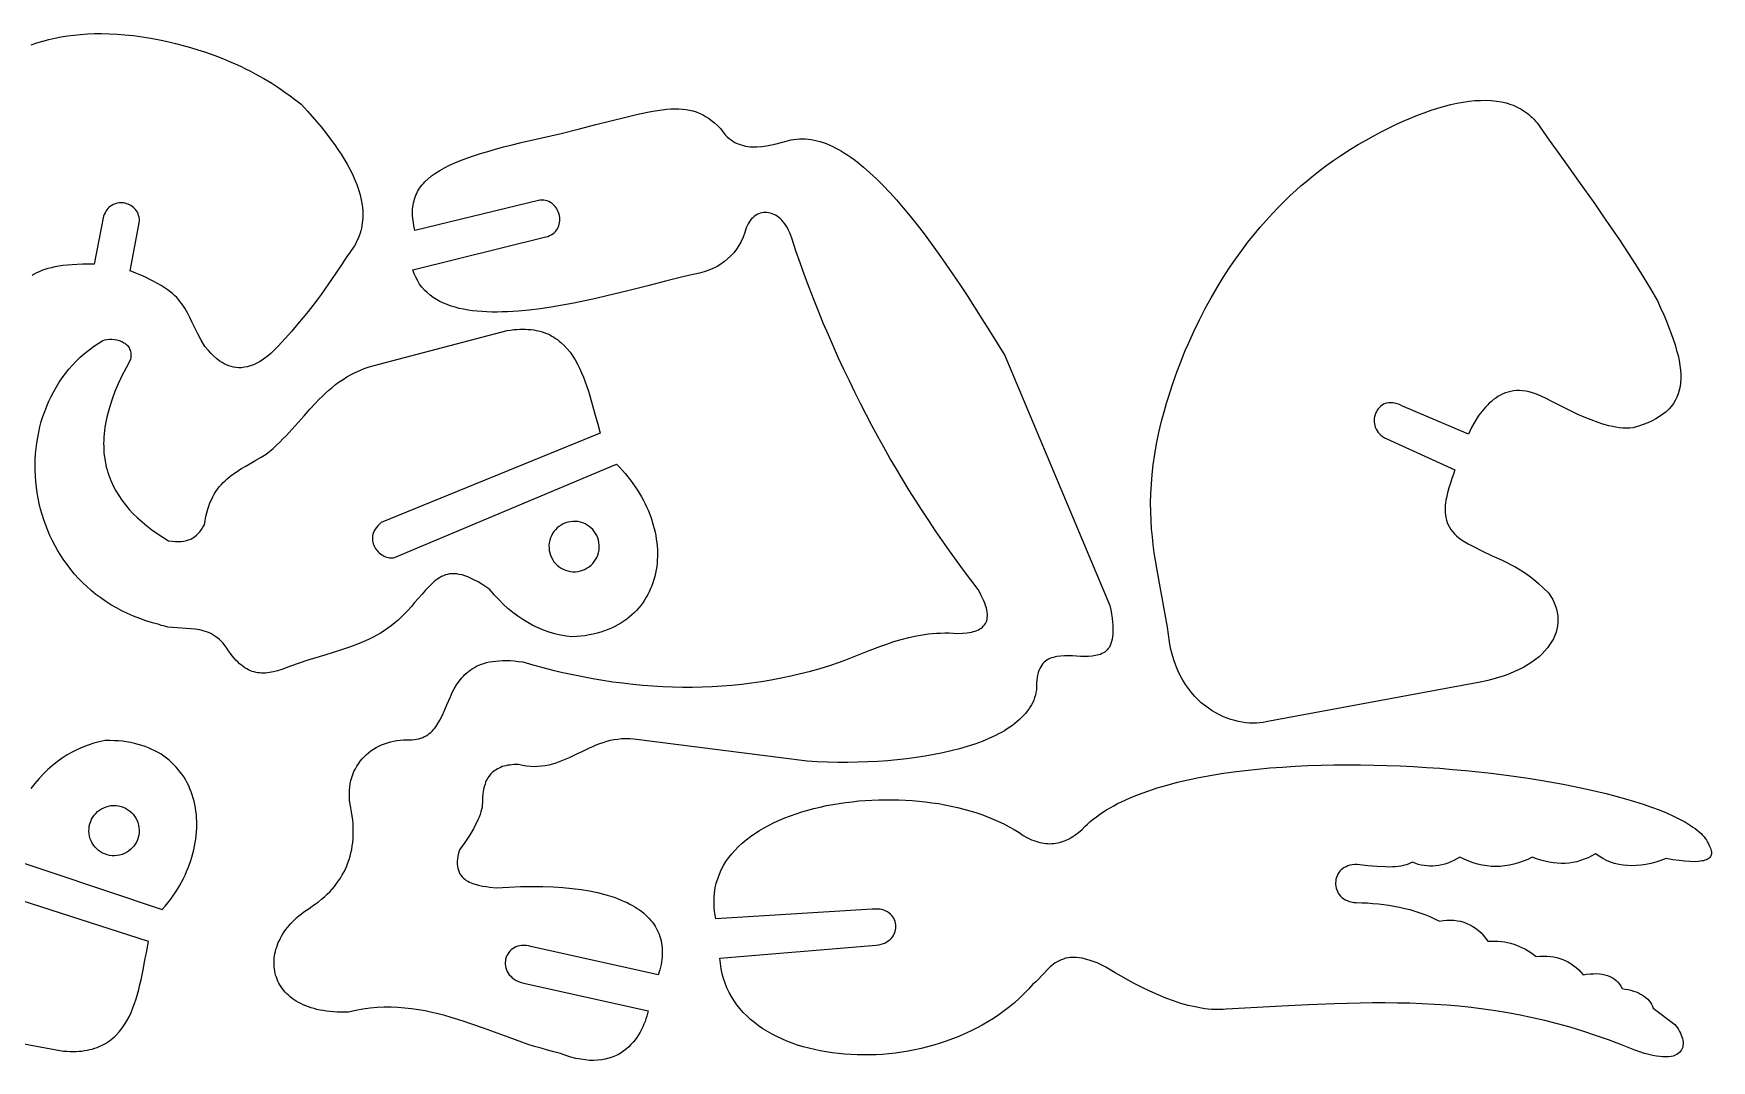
# Model space of a CAD drawing. Extents: x 0 to 511, y 0 to 190.
# Drawn here: x 354.3 to 498.1, y 99.5 to 187.5 of the extents above; entities that cross this region are included whole.
import ezdxf

# ---------------------------------------------------------------- set-up
doc = ezdxf.new("R2010")
doc.units = 0
doc.layers.add('LAYER_1', color=1, linetype='CONTINUOUS')

msp = doc.modelspace()

# ---------------------------------------------------------------- linework, layer by layer
at = {"layer": 'LAYER_1'}
for points in [[(354.15, 186.56), (354.64, 186.72), (355.14, 186.86), (355.65, 187), (356.17, 187.12), (356.7, 187.22), (357.24, 187.31), (357.8, 187.39), (358.37, 187.44), (358.96, 187.48), (359.56, 187.51), (360.18, 187.51), (360.83, 187.5), (361.5, 187.47), (362.18, 187.41), (362.9, 187.34), (363.64, 187.24), (364.4, 187.12), (365.13, 186.98), (365.83, 186.83), (366.51, 186.67), (367.16, 186.5), (367.8, 186.32), (368.41, 186.13), (368.99, 185.94), (369.56, 185.75), (370.11, 185.54), (370.63, 185.34), (371.13, 185.13), (371.62, 184.92), (372.08, 184.71), (372.52, 184.49), (372.94, 184.28), (373.34, 184.07), (374.09, 183.65), (374.76, 183.25), (375.35, 182.86), (375.88, 182.5), (376.33, 182.18), (376.71, 181.89), (377.29, 181.47), (377.82, 180.87), (378.39, 180.22), (378.98, 179.51), (379.57, 178.77), (379.86, 178.38), (380.15, 177.99), (380.43, 177.58), (380.7, 177.17), (380.97, 176.75), (381.21, 176.33), (381.45, 175.9), (381.67, 175.47), (381.86, 175.03), (382.04, 174.59), (382.2, 174.15), (382.33, 173.71), (382.43, 173.26), (382.51, 172.82), (382.53, 172.59), (382.55, 172.37), (382.56, 172.15), (382.56, 171.93), (382.56, 171.71), (382.54, 171.49), (382.51, 171.27), (382.48, 171.05), (382.44, 170.83), (382.38, 170.61), (382.32, 170.4), (382.24, 170.18), (382.16, 169.97), (382.06, 169.75), (381.96, 169.54), (381.84, 169.33), (381.71, 169.13), (381.57, 168.92), (381.41, 168.71), (381.25, 168.51), (380.72, 167.7), (380.19, 166.89), (379.62, 166.06), (378.99, 165.17), (378.64, 164.71), (378.27, 164.22), (377.87, 163.71), (377.44, 163.18), (376.97, 162.62), (376.47, 162.03), (375.92, 161.4), (375.32, 160.74), (375, 160.41), (374.67, 160.11), (374.36, 159.85), (374.06, 159.62), (373.76, 159.43), (373.47, 159.27), (373.19, 159.14), (372.92, 159.04), (372.66, 158.97), (372.41, 158.92), (372.16, 158.89), (371.93, 158.89), (371.7, 158.9), (371.48, 158.94), (371.27, 158.99), (371.07, 159.06), (370.88, 159.13), (370.69, 159.22), (370.52, 159.32), (370.35, 159.43), (370.19, 159.54), (370.04, 159.66), (369.77, 159.9), (369.53, 160.14), (369.33, 160.36), (369.03, 160.69), (368.7, 161.26), (368.41, 161.79), (368.17, 162.29), (367.95, 162.75), (367.74, 163.19), (367.53, 163.6), (367.3, 163.98), (367.18, 164.17), (367.06, 164.36), (366.92, 164.54), (366.77, 164.72), (366.61, 164.89), (366.43, 165.07), (366.24, 165.24), (366.03, 165.41), (365.8, 165.58), (365.55, 165.75), (365.28, 165.93), (364.98, 166.1), (364.66, 166.27), (364.32, 166.45), (363.94, 166.63), (363.53, 166.81), (363.1, 166.99), (362.63, 167.18), (363.43, 171.45), (363.41, 171.62), (363.39, 171.78), (363.35, 171.92), (363.3, 172.06), (363.24, 172.2), (363.16, 172.32), (363.08, 172.43), (362.99, 172.53), (362.9, 172.62), (362.79, 172.71), (362.68, 172.78), (362.56, 172.84), (362.44, 172.9), (362.32, 172.94), (362.19, 172.97), (362.06, 173), (361.93, 173.01), (361.8, 173.01), (361.67, 173), (361.53, 172.98), (361.41, 172.95), (361.28, 172.91), (361.16, 172.86), (361.04, 172.79), (360.93, 172.72), (360.82, 172.63), (360.72, 172.53), (360.63, 172.42), (360.55, 172.3), (360.47, 172.16), (360.41, 172.02), (360.35, 171.86), (360.35, 171.86), (359.53, 167.76), (359.02, 167.76), (358.53, 167.75), (358.07, 167.74), (357.64, 167.71), (357.24, 167.68), (356.86, 167.63), (356.51, 167.58), (356.18, 167.52), (355.87, 167.45), (355.58, 167.38), (355.31, 167.3), (355.06, 167.21), (354.83, 167.11), (354.61, 167.01), (354.41, 166.91), (354.23, 166.8)], [(345.82, 119), (365.38, 112.47), (365.62, 112.75), (365.85, 113.03), (366.07, 113.32), (366.28, 113.61), (366.48, 113.91), (366.67, 114.21), (366.85, 114.51), (367.02, 114.81), (367.18, 115.12), (367.33, 115.42), (367.46, 115.73), (367.59, 116.04), (367.71, 116.35), (367.82, 116.66), (367.92, 116.97), (368, 117.28), (368.08, 117.59), (368.15, 117.9), (368.2, 118.2), (368.25, 118.51), (368.29, 118.82), (368.31, 119.12), (368.33, 119.43), (368.34, 119.73), (368.33, 120.02), (368.32, 120.32), (368.3, 120.61), (368.26, 120.9), (368.22, 121.19), (368.17, 121.47), (368.1, 121.75), (368.03, 122.02), (367.95, 122.29), (367.85, 122.56), (367.75, 122.82), (367.64, 123.07), (367.51, 123.32), (367.38, 123.56), (367.24, 123.8), (367.08, 124.03), (366.92, 124.25), (366.75, 124.47), (366.57, 124.68), (366.37, 124.88), (366.17, 125.07), (365.96, 125.26), (365.74, 125.44), (365.51, 125.61), (365.27, 125.77), (365.01, 125.92), (364.75, 126.06), (364.48, 126.19), (364.2, 126.32), (363.91, 126.43), (363.61, 126.53), (363.3, 126.62), (362.99, 126.7), (362.66, 126.77), (362.32, 126.83), (361.97, 126.88), (361.61, 126.91), (361.25, 126.93), (360.87, 126.94), (360.48, 126.94), (359.98, 126.83), (359.5, 126.71), (359.02, 126.56), (358.56, 126.38), (358.1, 126.18), (357.65, 125.95), (357.22, 125.71), (356.79, 125.43), (356.38, 125.13), (355.98, 124.81), (355.58, 124.47), (355.2, 124.09), (354.82, 123.7), (354.46, 123.28), (354.11, 122.84)], [(345.76, 102.39), (356.91, 100.35), (357.2, 100.33), (357.47, 100.31), (357.74, 100.31), (358, 100.31), (358.25, 100.33), (358.49, 100.35), (358.72, 100.38), (358.95, 100.42), (359.17, 100.47), (359.38, 100.52), (359.59, 100.58), (359.79, 100.65), (359.98, 100.73), (360.16, 100.81), (360.34, 100.9), (360.52, 101), (360.68, 101.1), (360.84, 101.21), (361, 101.33), (361.14, 101.45), (361.29, 101.57), (361.42, 101.71), (361.68, 101.99), (361.92, 102.29), (362.14, 102.61), (362.34, 102.94), (362.53, 103.29), (362.7, 103.66), (362.85, 104.04), (363, 104.42), (363.13, 104.82), (363.25, 105.22), (363.36, 105.63), (363.46, 106.04), (363.56, 106.46), (363.73, 107.3), (363.89, 108.13), (364.04, 108.94), (364.2, 109.72), (344.92, 115.93)]]:
    msp.add_lwpolyline(points, dxfattribs=at)
for points in [[(470.3, 152.8), (476.13, 150.15), (476.02, 149.78), (475.89, 149.4), (475.76, 149), (475.63, 148.59), (475.51, 148.17), (475.41, 147.75), (475.37, 147.54), (475.34, 147.32), (475.31, 147.11), (475.3, 146.9), (475.3, 146.68), (475.31, 146.47), (475.33, 146.26), (475.36, 146.05), (475.42, 145.84), (475.48, 145.64), (475.57, 145.44), (475.67, 145.24), (475.79, 145.04), (475.93, 144.85), (476.1, 144.66), (476.28, 144.48), (476.49, 144.3), (476.72, 144.13), (476.98, 143.96), (477.27, 143.8), (477.84, 143.5), (478.38, 143.24), (479.34, 142.78), (480.19, 142.39), (480.59, 142.2), (480.97, 142), (481.35, 141.8), (481.72, 141.58), (482.1, 141.34), (482.49, 141.06), (482.88, 140.76), (483.29, 140.41), (483.72, 140.01), (484.18, 139.56), (484.36, 139.29), (484.52, 139.02), (484.65, 138.75), (484.76, 138.47), (484.85, 138.19), (484.91, 137.91), (484.95, 137.63), (484.97, 137.34), (484.96, 137.06), (484.94, 136.78), (484.88, 136.5), (484.81, 136.22), (484.71, 135.94), (484.58, 135.67), (484.43, 135.4), (484.26, 135.14), (484.07, 134.88), (483.85, 134.62), (483.61, 134.37), (483.35, 134.13), (483.06, 133.9), (482.74, 133.67), (482.41, 133.45), (482.05, 133.24), (481.66, 133.04), (481.26, 132.85), (480.83, 132.67), (480.37, 132.5), (479.89, 132.35), (479.39, 132.2), (478.86, 132.07), (478.31, 131.96), (460.24, 128.6), (459.98, 128.54), (459.71, 128.49), (459.43, 128.45), (459.14, 128.43), (458.85, 128.43), (458.54, 128.44), (458.23, 128.46), (457.92, 128.51), (457.6, 128.57), (457.27, 128.65), (456.95, 128.75), (456.62, 128.86), (456.3, 128.99), (455.97, 129.14), (455.65, 129.31), (455.33, 129.5), (455.02, 129.71), (454.71, 129.94), (454.41, 130.19), (454.12, 130.46), (453.84, 130.75), (453.57, 131.06), (453.31, 131.4), (453.06, 131.75), (452.83, 132.13), (452.61, 132.53), (452.4, 132.95), (452.22, 133.39), (452.05, 133.86), (451.9, 134.35), (451.77, 134.87), (451.67, 135.41), (451.59, 136.04), (451.5, 136.67), (451.4, 137.3), (451.29, 137.92), (451.06, 139.17), (450.82, 140.43), (450.59, 141.71), (450.48, 142.36), (450.38, 143.02), (450.29, 143.7), (450.22, 144.39), (450.15, 145.09), (450.11, 145.81), (450.08, 146.55), (450.07, 147.31), (450.09, 148.09), (450.13, 148.9), (450.2, 149.73), (450.29, 150.58), (450.42, 151.47), (450.58, 152.38), (450.78, 153.33), (451.01, 154.31), (451.28, 155.32), (451.43, 155.84), (451.59, 156.37), (451.77, 156.91), (451.95, 157.45), (452.14, 158.01), (452.35, 158.58), (452.57, 159.16), (452.8, 159.75), (453.04, 160.35), (453.3, 160.96), (453.77, 162), (454.25, 163), (454.74, 163.96), (455.25, 164.88), (455.76, 165.77), (456.28, 166.61), (456.81, 167.42), (457.34, 168.2), (457.87, 168.93), (458.4, 169.64), (458.93, 170.3), (459.46, 170.94), (459.99, 171.54), (460.51, 172.11), (461.03, 172.65), (461.53, 173.15), (462.03, 173.63), (462.51, 174.08), (462.98, 174.49), (463.44, 174.88), (463.88, 175.25), (464.3, 175.58), (464.7, 175.89), (465.09, 176.18), (465.78, 176.67), (466.37, 177.07), (467.2, 177.62), (467.86, 178.01), (468.53, 178.39), (469.18, 178.75), (469.83, 179.09), (470.46, 179.41), (471.09, 179.71), (471.72, 180), (472.33, 180.26), (472.93, 180.51), (473.52, 180.73), (474.11, 180.94), (474.68, 181.12), (475.24, 181.28), (475.79, 181.43), (476.32, 181.54), (476.85, 181.64), (477.36, 181.71), (477.86, 181.77), (478.34, 181.79), (478.81, 181.8), (479.26, 181.78), (479.7, 181.73), (480.13, 181.66), (480.54, 181.57), (480.93, 181.45), (481.12, 181.38), (481.3, 181.3), (481.48, 181.22), (481.66, 181.13), (481.83, 181.03), (482, 180.93), (482.16, 180.82), (482.32, 180.7), (482.48, 180.58), (482.63, 180.45), (482.77, 180.31), (482.91, 180.17), (483.05, 180.02), (483.18, 179.86), (484.22, 178.39), (485.42, 176.72), (486.74, 174.88), (488.13, 172.92), (488.83, 171.91), (489.54, 170.88), (490.24, 169.83), (490.93, 168.78), (491.61, 167.73), (492.26, 166.68), (492.89, 165.64), (493.49, 164.61), (493.77, 164.01), (494.03, 163.43), (494.26, 162.88), (494.48, 162.34), (494.68, 161.82), (494.85, 161.32), (495.01, 160.84), (495.14, 160.37), (495.26, 159.93), (495.35, 159.5), (495.42, 159.09), (495.46, 158.69), (495.49, 158.31), (495.49, 157.95), (495.47, 157.6), (495.43, 157.27), (495.36, 156.95), (495.27, 156.65), (495.16, 156.36), (495.02, 156.08), (494.86, 155.82), (494.67, 155.57), (494.46, 155.34), (494.23, 155.11), (493.97, 154.9), (493.68, 154.7), (493.37, 154.51), (493.03, 154.34), (492.66, 154.17), (492.27, 154.01), (491.86, 153.87), (491.41, 153.73), (491.13, 153.71), (490.83, 153.71), (490.54, 153.72), (490.24, 153.75), (489.94, 153.8), (489.64, 153.85), (489.33, 153.92), (489.03, 154), (488.72, 154.09), (488.42, 154.19), (487.81, 154.41), (487.21, 154.66), (486.61, 154.92), (486.04, 155.2), (485.48, 155.48), (484.44, 156), (483.97, 156.24), (483.53, 156.45), (483.14, 156.62), (482.95, 156.69), (482.78, 156.74), (482.5, 156.82), (482.22, 156.88), (481.94, 156.92), (481.68, 156.94), (481.42, 156.93), (481.17, 156.9), (480.93, 156.86), (480.7, 156.8), (480.47, 156.73), (480.25, 156.64), (480.04, 156.53), (479.83, 156.41), (479.64, 156.29), (479.45, 156.15), (479.27, 156), (479.09, 155.84), (478.92, 155.68), (478.76, 155.51), (478.61, 155.34), (478.47, 155.16), (478.2, 154.81), (477.96, 154.45), (477.75, 154.1), (477.57, 153.76), (477.42, 153.46), (477.3, 153.19), (471.6, 155.63), (471.39, 155.73), (471.2, 155.8), (471, 155.85), (470.82, 155.88), (470.65, 155.89), (470.48, 155.88), (470.32, 155.85), (470.17, 155.81), (470.03, 155.75), (469.9, 155.67), (469.78, 155.58), (469.67, 155.48), (469.57, 155.37), (469.49, 155.25), (469.41, 155.12), (469.35, 154.98), (469.3, 154.84), (469.26, 154.69), (469.23, 154.54), (469.22, 154.39), (469.23, 154.23), (469.24, 154.08), (469.28, 153.93), (469.32, 153.78), (469.39, 153.63), (469.47, 153.49), (469.56, 153.35), (469.67, 153.22), (469.8, 153.1), (469.95, 152.99), (470.11, 152.89), (470.3, 152.8)], [(386.85, 167.28), (398.23, 170.09), (398.41, 170.14), (398.57, 170.2), (398.71, 170.27), (398.85, 170.36), (398.96, 170.45), (399.07, 170.56), (399.16, 170.67), (399.24, 170.79), (399.3, 170.92), (399.35, 171.05), (399.39, 171.18), (399.42, 171.32), (399.43, 171.47), (399.44, 171.61), (399.43, 171.75), (399.41, 171.89), (399.38, 172.03), (399.33, 172.17), (399.28, 172.31), (399.22, 172.44), (399.15, 172.56), (399.06, 172.68), (398.97, 172.78), (398.87, 172.88), (398.76, 172.97), (398.64, 173.05), (398.51, 173.12), (398.37, 173.18), (398.22, 173.22), (398.07, 173.24), (397.91, 173.25), (397.74, 173.25), (387.01, 170.64), (386.92, 171.08), (386.86, 171.5), (386.83, 171.9), (386.82, 172.29), (386.83, 172.47), (386.85, 172.65), (386.87, 172.83), (386.91, 173), (386.95, 173.17), (386.99, 173.34), (387.05, 173.5), (387.11, 173.66), (387.18, 173.82), (387.25, 173.97), (387.34, 174.12), (387.43, 174.26), (387.53, 174.4), (387.64, 174.54), (387.75, 174.68), (387.88, 174.81), (388.15, 175.07), (388.45, 175.32), (388.78, 175.56), (389.15, 175.79), (389.55, 176.01), (389.98, 176.23), (390.44, 176.44), (390.94, 176.65), (391.47, 176.85), (392.03, 177.04), (392.63, 177.23), (393.26, 177.42), (393.92, 177.61), (394.62, 177.8), (395.36, 177.99), (396.13, 178.18), (397.78, 178.56), (399.56, 178.96), (401.12, 179.35), (402.53, 179.71), (403.81, 180.04), (404.97, 180.33), (406.02, 180.58), (406.96, 180.78), (407.4, 180.86), (407.82, 180.93), (408.22, 180.99), (408.6, 181.03), (408.96, 181.06), (409.31, 181.07), (409.64, 181.07), (409.96, 181.05), (410.26, 181.02), (410.56, 180.96), (410.84, 180.89), (411.12, 180.8), (411.39, 180.7), (411.66, 180.57), (411.92, 180.42), (412.18, 180.26), (412.43, 180.07), (412.69, 179.86), (412.95, 179.63), (413.21, 179.37), (413.35, 179.17), (413.49, 178.99), (413.64, 178.82), (413.79, 178.67), (413.95, 178.53), (414.11, 178.4), (414.28, 178.29), (414.45, 178.19), (414.63, 178.1), (414.8, 178.03), (414.98, 177.97), (415.17, 177.91), (415.36, 177.87), (415.55, 177.84), (415.74, 177.82), (415.93, 177.81), (416.13, 177.8), (416.33, 177.81), (416.74, 177.83), (417.15, 177.89), (417.57, 177.97), (417.99, 178.06), (418.41, 178.17), (419.26, 178.41), (419.5, 178.45), (419.74, 178.48), (419.99, 178.5), (420.24, 178.5), (420.48, 178.49), (420.73, 178.47), (420.98, 178.44), (421.24, 178.39), (421.49, 178.33), (421.74, 178.26), (422, 178.18), (422.26, 178.09), (422.52, 177.98), (422.78, 177.86), (423.04, 177.73), (423.31, 177.59), (423.57, 177.44), (423.84, 177.28), (424.11, 177.1), (424.37, 176.92), (424.65, 176.72), (424.92, 176.52), (425.47, 176.07), (426.02, 175.59), (426.58, 175.06), (427.14, 174.5), (427.71, 173.9), (428.29, 173.26), (428.87, 172.58), (429.46, 171.87), (430.05, 171.13), (430.65, 170.35), (431.25, 169.54), (431.86, 168.7), (432.47, 167.83), (433.09, 166.93), (433.71, 166.01), (434.34, 165.06), (434.97, 164.08), (435.61, 163.07), (436.26, 162.05), (437.56, 159.92), (446.57, 138.53), (446.65, 138.15), (446.71, 137.78), (446.77, 137.44), (446.8, 137.12), (446.83, 136.82), (446.84, 136.54), (446.84, 136.28), (446.83, 136.04), (446.8, 135.82), (446.77, 135.62), (446.72, 135.43), (446.67, 135.26), (446.6, 135.1), (446.53, 134.96), (446.44, 134.83), (446.35, 134.72), (446.25, 134.62), (446.14, 134.53), (446.02, 134.46), (445.9, 134.39), (445.77, 134.33), (445.64, 134.29), (445.5, 134.25), (445.35, 134.22), (445.05, 134.17), (444.73, 134.15), (444.4, 134.15), (444.06, 134.16), (443.36, 134.19), (443.02, 134.2), (442.68, 134.2), (442.35, 134.18), (442.03, 134.14), (441.88, 134.11), (441.73, 134.07), (441.58, 134.03), (441.44, 133.97), (441.31, 133.91), (441.18, 133.83), (441.06, 133.75), (440.95, 133.65), (440.84, 133.54), (440.74, 133.41), (440.65, 133.27), (440.57, 133.12), (440.5, 132.95), (440.43, 132.77), (440.38, 132.56), (440.34, 132.34), (440.31, 132.11), (440.28, 131.85), (440.28, 131.57), (440.28, 131.28), (440.24, 131.06), (440.19, 130.84), (440.12, 130.63), (440.05, 130.42), (439.96, 130.22), (439.86, 130.02), (439.75, 129.83), (439.62, 129.63), (439.49, 129.45), (439.34, 129.26), (439.18, 129.08), (439.01, 128.91), (438.83, 128.74), (438.64, 128.57), (438.44, 128.41), (438.23, 128.25), (438.01, 128.09), (437.78, 127.94), (437.54, 127.79), (437.29, 127.65), (437.04, 127.51), (436.77, 127.38), (436.21, 127.12), (435.63, 126.87), (435.01, 126.65), (434.36, 126.43), (433.68, 126.24), (432.98, 126.06), (432.26, 125.89), (431.52, 125.74), (430.75, 125.61), (429.97, 125.49), (429.17, 125.38), (428.35, 125.3), (427.52, 125.22), (426.68, 125.16), (425.83, 125.12), (424.98, 125.09), (424.11, 125.08), (423.25, 125.08), (422.38, 125.1), (421.5, 125.13), (420.63, 125.18), (405.78, 127.06), (405.43, 127.09), (405.08, 127.1), (404.74, 127.08), (404.41, 127.05), (404.08, 127), (403.76, 126.94), (403.45, 126.86), (403.14, 126.76), (402.84, 126.66), (402.54, 126.54), (402.25, 126.42), (401.96, 126.29), (401.38, 126.02), (400.82, 125.75), (400.25, 125.48), (399.67, 125.23), (399.38, 125.12), (399.09, 125.02), (398.8, 124.93), (398.5, 124.85), (398.19, 124.79), (397.88, 124.74), (397.57, 124.71), (397.25, 124.7), (396.92, 124.71), (396.58, 124.75), (396.24, 124.81), (395.89, 124.89), (395.5, 124.89), (395.15, 124.85), (394.98, 124.83), (394.82, 124.79), (394.66, 124.75), (394.51, 124.71), (394.37, 124.65), (394.23, 124.59), (394.1, 124.53), (393.98, 124.45), (393.86, 124.38), (393.75, 124.29), (393.64, 124.2), (393.54, 124.1), (393.45, 123.99), (393.36, 123.88), (393.28, 123.76), (393.21, 123.64), (393.14, 123.51), (393.08, 123.37), (393.03, 123.22), (392.98, 123.07), (392.94, 122.91), (392.9, 122.75), (392.85, 122.4), (392.82, 122.03), (392.82, 121.63), (392.8, 121.44), (392.78, 121.25), (392.73, 121.05), (392.68, 120.84), (392.61, 120.62), (392.52, 120.39), (392.42, 120.15), (392.3, 119.9), (392.17, 119.64), (392.03, 119.37), (391.87, 119.09), (391.69, 118.81), (391.3, 118.2), (390.84, 117.57), (390.77, 117.3), (390.71, 117.04), (390.67, 116.8), (390.65, 116.58), (390.65, 116.37), (390.67, 116.18), (390.7, 116), (390.75, 115.83), (390.81, 115.67), (390.88, 115.53), (390.97, 115.4), (391.07, 115.28), (391.18, 115.17), (391.3, 115.06), (391.43, 114.97), (391.56, 114.89), (391.7, 114.82), (391.85, 114.75), (392, 114.69), (392.16, 114.64), (392.48, 114.55), (392.81, 114.48), (393.13, 114.43), (393.44, 114.39), (394, 114.34), (395.06, 114.4), (396.08, 114.44), (397.05, 114.45), (397.98, 114.44), (398.87, 114.41), (399.71, 114.36), (400.51, 114.28), (401.27, 114.18), (401.99, 114.06), (402.66, 113.92), (403.3, 113.76), (403.89, 113.58), (404.17, 113.49), (404.45, 113.39), (404.71, 113.28), (404.96, 113.17), (405.2, 113.06), (405.44, 112.94), (405.66, 112.82), (405.87, 112.69), (406.08, 112.56), (406.27, 112.43), (406.46, 112.29), (406.63, 112.15), (406.8, 112), (406.96, 111.85), (407.1, 111.7), (407.24, 111.54), (407.37, 111.38), (407.49, 111.22), (407.6, 111.05), (407.7, 110.88), (407.79, 110.7), (407.87, 110.53), (407.95, 110.35), (408.01, 110.16), (408.07, 109.98), (408.12, 109.79), (408.16, 109.59), (408.19, 109.4), (408.21, 109.2), (408.22, 109), (408.22, 108.8), (408.22, 108.59), (408.21, 108.39), (408.19, 108.18), (408.16, 107.96), (408.12, 107.75), (408.07, 107.53), (408.02, 107.31), (407.88, 106.87), (396.97, 109.3), (396.76, 109.36), (396.55, 109.39), (396.36, 109.4), (396.17, 109.39), (395.99, 109.37), (395.83, 109.33), (395.67, 109.27), (395.53, 109.19), (395.39, 109.11), (395.27, 109.01), (395.16, 108.9), (395.06, 108.78), (394.98, 108.66), (394.91, 108.52), (394.85, 108.38), (394.8, 108.23), (394.78, 108.08), (394.76, 107.93), (394.76, 107.78), (394.78, 107.62), (394.81, 107.47), (394.86, 107.31), (394.93, 107.16), (395.01, 107.02), (395.11, 106.88), (395.23, 106.75), (395.37, 106.62), (395.53, 106.51), (395.71, 106.4), (395.9, 106.31), (396.12, 106.22), (396.35, 106.16), (407, 103.78), (406.95, 103.56), (406.89, 103.34), (406.82, 103.11), (406.74, 102.88), (406.65, 102.65), (406.55, 102.42), (406.44, 102.19), (406.32, 101.96), (406.19, 101.74), (406.05, 101.52), (405.89, 101.3), (405.72, 101.1), (405.54, 100.9), (405.35, 100.71), (405.15, 100.53), (404.93, 100.36), (404.7, 100.2), (404.46, 100.06), (404.2, 99.93), (403.93, 99.82), (403.64, 99.73), (403.34, 99.65), (403.03, 99.59), (402.7, 99.56), (402.35, 99.54), (401.99, 99.55), (401.62, 99.58), (401.23, 99.64), (400.82, 99.72), (400.39, 99.83), (399.95, 99.97), (399.49, 100.13), (398.94, 100.27), (398.39, 100.42), (397.83, 100.58), (397.28, 100.75), (396.74, 100.92), (396.19, 101.11), (395.09, 101.5), (392.91, 102.3), (391.81, 102.69), (391.25, 102.87), (390.7, 103.05), (390.14, 103.22), (389.58, 103.38), (389.02, 103.53), (388.46, 103.66), (387.89, 103.78), (387.32, 103.88), (386.74, 103.97), (386.16, 104.03), (385.57, 104.08), (384.98, 104.1), (384.39, 104.1), (383.79, 104.08), (383.18, 104.02), (382.57, 103.94), (381.95, 103.83), (381.33, 103.69), (380.99, 103.68), (380.66, 103.68), (380.35, 103.69), (380.04, 103.71), (379.74, 103.73), (379.45, 103.76), (379.17, 103.81), (378.9, 103.86), (378.63, 103.91), (378.38, 103.98), (378.13, 104.05), (377.9, 104.13), (377.67, 104.21), (377.46, 104.31), (377.25, 104.41), (377.05, 104.51), (376.86, 104.62), (376.68, 104.74), (376.51, 104.86), (376.34, 104.99), (376.19, 105.12), (376.05, 105.26), (375.91, 105.4), (375.78, 105.54), (375.67, 105.69), (375.56, 105.85), (375.46, 106.01), (375.37, 106.17), (375.28, 106.33), (375.21, 106.5), (375.15, 106.67), (375.09, 106.85), (375.05, 107.02), (375.01, 107.2), (374.98, 107.38), (374.96, 107.57), (374.95, 107.75), (374.95, 107.94), (374.95, 108.12), (374.97, 108.31), (374.99, 108.5), (375.02, 108.69), (375.07, 108.88), (375.12, 109.07), (375.18, 109.26), (375.24, 109.45), (375.32, 109.64), (375.41, 109.82), (375.5, 110.01), (375.6, 110.2), (375.71, 110.38), (375.83, 110.57), (375.96, 110.75), (376.1, 110.93), (376.25, 111.1), (376.4, 111.28), (376.56, 111.45), (376.73, 111.62), (376.91, 111.79), (377.1, 111.95), (377.3, 112.11), (377.51, 112.26), (377.72, 112.41), (377.95, 112.56), (378.23, 112.75), (378.51, 112.95), (378.77, 113.14), (379.03, 113.35), (379.27, 113.56), (379.5, 113.78), (379.72, 114), (379.93, 114.22), (380.12, 114.45), (380.31, 114.69), (380.48, 114.93), (380.65, 115.17), (380.8, 115.43), (380.94, 115.68), (381.07, 115.94), (381.19, 116.21), (381.29, 116.48), (381.39, 116.76), (381.47, 117.04), (381.54, 117.33), (381.61, 117.62), (381.66, 117.92), (381.69, 118.22), (381.72, 118.53), (381.74, 118.84), (381.74, 119.16), (381.73, 119.48), (381.72, 119.81), (381.69, 120.15), (381.65, 120.48), (381.59, 120.83), (381.53, 121.18), (381.47, 121.49), (381.43, 121.81), (381.41, 122.11), (381.41, 122.41), (381.42, 122.7), (381.44, 122.98), (381.48, 123.26), (381.54, 123.53), (381.61, 123.79), (381.7, 124.04), (381.8, 124.29), (381.92, 124.52), (382.04, 124.75), (382.18, 124.96), (382.33, 125.17), (382.5, 125.37), (382.67, 125.56), (382.86, 125.73), (383.05, 125.9), (383.26, 126.06), (383.47, 126.2), (383.7, 126.34), (383.93, 126.46), (384.17, 126.57), (384.42, 126.67), (384.67, 126.76), (384.94, 126.83), (385.2, 126.89), (385.48, 126.94), (385.76, 126.98), (386.05, 127), (386.34, 127.01), (386.56, 127), (386.77, 127.01), (386.98, 127.03), (387.17, 127.06), (387.35, 127.1), (387.52, 127.15), (387.69, 127.21), (387.84, 127.28), (387.98, 127.36), (388.12, 127.45), (388.25, 127.54), (388.38, 127.64), (388.49, 127.75), (388.6, 127.87), (388.71, 127.99), (388.81, 128.12), (388.99, 128.4), (389.17, 128.7), (389.32, 129.01), (389.47, 129.33), (389.77, 130.01), (390.07, 130.7), (390.23, 131.05), (390.4, 131.38), (390.6, 131.71), (390.81, 132.03), (390.93, 132.18), (391.05, 132.33), (391.18, 132.47), (391.31, 132.61), (391.46, 132.74), (391.61, 132.87), (391.77, 132.99), (391.94, 133.1), (392.12, 133.21), (392.31, 133.31), (392.51, 133.4), (392.72, 133.48), (392.94, 133.56), (393.17, 133.62), (393.42, 133.68), (393.68, 133.72), (393.95, 133.76), (394.23, 133.78), (394.53, 133.8), (394.85, 133.8), (395.18, 133.79), (395.52, 133.77), (395.88, 133.73), (396.26, 133.68), (397.12, 133.44), (397.98, 133.21), (398.84, 132.99), (399.7, 132.79), (400.56, 132.6), (401.42, 132.42), (402.28, 132.27), (403.14, 132.12), (403.99, 131.99), (404.85, 131.88), (405.7, 131.78), (406.55, 131.7), (407.41, 131.63), (408.26, 131.58), (409.11, 131.55), (409.96, 131.53), (410.81, 131.53), (411.65, 131.55), (412.5, 131.58), (413.35, 131.63), (414.19, 131.7), (415.03, 131.79), (415.88, 131.89), (416.72, 132.01), (417.56, 132.15), (418.4, 132.31), (419.23, 132.49), (420.07, 132.68), (420.91, 132.9), (421.74, 133.13), (422.58, 133.39), (423.41, 133.66), (423.96, 133.87), (424.52, 134.08), (425.67, 134.54), (426.25, 134.77), (426.85, 134.99), (427.46, 135.21), (428.07, 135.42), (428.7, 135.61), (429.35, 135.78), (430, 135.92), (430.34, 135.98), (430.68, 136.04), (431.02, 136.08), (431.36, 136.12), (431.71, 136.15), (432.07, 136.16), (432.42, 136.17), (432.79, 136.17), (433.15, 136.15), (433.52, 136.13), (433.95, 136.14), (434.35, 136.17), (434.53, 136.2), (434.71, 136.24), (434.88, 136.28), (435.03, 136.32), (435.18, 136.38), (435.32, 136.44), (435.44, 136.51), (435.56, 136.58), (435.66, 136.67), (435.76, 136.76), (435.84, 136.86), (435.91, 136.97), (435.97, 137.08), (436.02, 137.2), (436.05, 137.34), (436.07, 137.48), (436.08, 137.62), (436.08, 137.78), (436.06, 137.95), (436.03, 138.13), (435.99, 138.31), (435.93, 138.51), (435.86, 138.71), (435.77, 138.93), (435.67, 139.15), (435.56, 139.38), (435.42, 139.63), (435.28, 139.88), (434.65, 140.71), (434.03, 141.53), (433.42, 142.37), (432.82, 143.21), (432.22, 144.06), (431.63, 144.92), (431.05, 145.79), (430.48, 146.66), (429.91, 147.54), (429.35, 148.43), (428.81, 149.33), (428.27, 150.24), (427.73, 151.15), (427.21, 152.07), (426.69, 153), (426.19, 153.93), (425.69, 154.87), (425.2, 155.83), (424.72, 156.78), (424.25, 157.75), (423.78, 158.73), (423.33, 159.71), (422.89, 160.7), (422.45, 161.7), (422.02, 162.71), (421.61, 163.72), (421.2, 164.74), (420.8, 165.77), (420.41, 166.81), (420.04, 167.86), (419.67, 168.91), (419.31, 169.98), (419.23, 170.22), (419.14, 170.45), (419.05, 170.66), (418.94, 170.86), (418.83, 171.05), (418.72, 171.22), (418.59, 171.37), (418.47, 171.52), (418.34, 171.65), (418.2, 171.76), (418.06, 171.86), (417.92, 171.95), (417.77, 172.02), (417.63, 172.08), (417.48, 172.13), (417.33, 172.16), (417.19, 172.18), (417.04, 172.18), (416.9, 172.17), (416.75, 172.15), (416.61, 172.12), (416.48, 172.07), (416.34, 172.01), (416.22, 171.93), (416.09, 171.85), (415.97, 171.74), (415.86, 171.63), (415.76, 171.5), (415.66, 171.36), (415.57, 171.21), (415.49, 171.05), (415.42, 170.87), (415.29, 170.46), (415.14, 170.07), (414.97, 169.7), (414.78, 169.36), (414.57, 169.04), (414.34, 168.74), (414.09, 168.47), (413.82, 168.21), (413.54, 167.98), (413.23, 167.76), (412.91, 167.57), (412.56, 167.4), (412.2, 167.24), (411.82, 167.1), (411.42, 166.99), (411, 166.89), (410.46, 166.78), (409.87, 166.64), (408.51, 166.31), (406.97, 165.91), (405.27, 165.48), (403.47, 165.04), (402.54, 164.82), (401.59, 164.62), (400.63, 164.42), (399.67, 164.24), (398.71, 164.08), (397.76, 163.94), (396.81, 163.82), (395.88, 163.73), (395.42, 163.7), (394.96, 163.67), (394.51, 163.66), (394.07, 163.65), (393.63, 163.65), (393.2, 163.66), (392.78, 163.69), (392.37, 163.72), (391.97, 163.76), (391.58, 163.82), (391.19, 163.89), (390.82, 163.97), (390.46, 164.06), (390.12, 164.17), (389.78, 164.29), (389.46, 164.42), (389.15, 164.57), (388.86, 164.73), (388.58, 164.91), (388.32, 165.11), (388.07, 165.32), (387.84, 165.54), (387.63, 165.79), (387.43, 166.05), (387.26, 166.33), (387.1, 166.63), (386.96, 166.94), (386.85, 167.28)], [(384.14, 145.63), (383.98, 145.49), (383.84, 145.35), (383.72, 145.21), (383.62, 145.06), (383.54, 144.92), (383.48, 144.77), (383.43, 144.63), (383.4, 144.49), (383.38, 144.35), (383.38, 144.21), (383.39, 144.07), (383.42, 143.93), (383.46, 143.8), (383.5, 143.68), (383.56, 143.55), (383.63, 143.44), (383.7, 143.32), (383.79, 143.22), (383.88, 143.12), (383.97, 143.03), (384.07, 142.94), (384.18, 142.87), (384.29, 142.8), (384.4, 142.74), (384.51, 142.69), (384.62, 142.65), (384.74, 142.62), (384.85, 142.6), (384.96, 142.59), (385.07, 142.59), (385.17, 142.61), (385.27, 142.64), (404.29, 150.62), (404.55, 150.36), (404.8, 150.09), (405.04, 149.82), (405.27, 149.54), (405.49, 149.26), (405.7, 148.98), (405.9, 148.69), (406.1, 148.4), (406.28, 148.11), (406.45, 147.82), (406.61, 147.52), (406.76, 147.22), (406.9, 146.92), (407.03, 146.62), (407.15, 146.32), (407.26, 146.02), (407.36, 145.71), (407.45, 145.41), (407.53, 145.11), (407.6, 144.8), (407.66, 144.5), (407.71, 144.2), (407.75, 143.9), (407.78, 143.6), (407.8, 143.3), (407.81, 143.01), (407.8, 142.71), (407.79, 142.42), (407.77, 142.13), (407.74, 141.85), (407.69, 141.57), (407.64, 141.29), (407.58, 141.01), (407.51, 140.74), (407.42, 140.47), (407.33, 140.21), (407.22, 139.96), (407.11, 139.7), (406.98, 139.46), (406.85, 139.22), (406.7, 138.98), (406.55, 138.75), (406.38, 138.53), (406.21, 138.31), (406.02, 138.1), (405.82, 137.9), (405.61, 137.71), (405.39, 137.52), (405.17, 137.35), (404.93, 137.18), (404.68, 137.01), (404.42, 136.86), (404.15, 136.72), (403.87, 136.58), (403.58, 136.46), (403.27, 136.35), (402.96, 136.24), (402.64, 136.15), (402.31, 136.07), (401.96, 135.99), (401.61, 135.93), (401.24, 135.88), (400.87, 135.85), (400.48, 135.82), (399.98, 135.89), (399.49, 135.98), (399, 136.09), (398.52, 136.23), (398.05, 136.4), (397.59, 136.59), (397.14, 136.81), (396.69, 137.05), (396.26, 137.31), (395.83, 137.6), (395.41, 137.92), (395, 138.26), (394.6, 138.63), (394.21, 139.02), (393.82, 139.44), (393.45, 139.88), (393.09, 140.12), (392.75, 140.34), (392.44, 140.53), (392.13, 140.7), (391.84, 140.84), (391.57, 140.96), (391.31, 141.05), (391.06, 141.13), (390.83, 141.18), (390.61, 141.22), (390.4, 141.24), (390.19, 141.23), (390, 141.22), (389.81, 141.18), (389.64, 141.13), (389.46, 141.07), (389.3, 140.99), (389.14, 140.9), (388.98, 140.8), (388.83, 140.68), (388.68, 140.56), (388.53, 140.42), (388.24, 140.13), (387.94, 139.82), (387.64, 139.48), (387.32, 139.13), (386.98, 138.78), (386.72, 138.44), (386.45, 138.12), (386.17, 137.82), (385.88, 137.54), (385.6, 137.27), (385.3, 137.02), (385, 136.78), (384.7, 136.56), (384.39, 136.35), (384.08, 136.16), (383.76, 135.97), (383.44, 135.8), (383.11, 135.64), (382.78, 135.48), (382.45, 135.34), (382.11, 135.2), (381.43, 134.94), (380.73, 134.71), (380.03, 134.48), (379.31, 134.27), (377.85, 133.82), (377.11, 133.58), (376.36, 133.33), (375.98, 133.18), (375.61, 133.04), (375.25, 132.93), (374.9, 132.84), (374.56, 132.77), (374.22, 132.73), (374.05, 132.73), (373.89, 132.73), (373.73, 132.74), (373.57, 132.76), (373.41, 132.78), (373.25, 132.82), (373.09, 132.87), (372.93, 132.93), (372.77, 133), (372.62, 133.08), (372.46, 133.18), (372.31, 133.28), (372.15, 133.4), (371.99, 133.53), (371.84, 133.68), (371.68, 133.84), (371.53, 134.01), (371.37, 134.2), (371.22, 134.4), (371.06, 134.62), (370.9, 134.86), (370.74, 135.08), (370.58, 135.29), (370.41, 135.47), (370.24, 135.63), (370.06, 135.77), (369.89, 135.9), (369.71, 136.01), (369.53, 136.11), (369.34, 136.2), (369.16, 136.27), (368.97, 136.33), (368.78, 136.38), (368.59, 136.42), (368.2, 136.49), (367.81, 136.52), (367.42, 136.55), (366.64, 136.59), (366.25, 136.62), (365.86, 136.67), (365.67, 136.71), (365.48, 136.76), (365.29, 136.81), (365.1, 136.88), (364.53, 137.03), (363.98, 137.2), (363.44, 137.39), (362.91, 137.59), (362.4, 137.82), (361.91, 138.05), (361.44, 138.31), (360.97, 138.58), (360.53, 138.86), (360.1, 139.16), (359.69, 139.47), (359.29, 139.8), (358.91, 140.13), (358.54, 140.48), (358.19, 140.84), (357.86, 141.21), (357.54, 141.59), (357.24, 141.99), (356.95, 142.39), (356.68, 142.79), (356.43, 143.21), (356.19, 143.64), (355.96, 144.07), (355.75, 144.51), (355.56, 144.95), (355.39, 145.4), (355.22, 145.85), (355.08, 146.31), (354.95, 146.78), (354.84, 147.24), (354.74, 147.71), (354.66, 148.18), (354.59, 148.66), (354.54, 149.13), (354.5, 149.6), (354.48, 150.08), (354.48, 150.55), (354.49, 151.03), (354.52, 151.5), (354.56, 151.97), (354.62, 152.43), (354.7, 152.9), (354.79, 153.36), (354.89, 153.81), (355.01, 154.27), (355.15, 154.71), (355.3, 155.15), (355.47, 155.59), (355.66, 156.01), (355.86, 156.43), (356.07, 156.84), (356.3, 157.25), (356.55, 157.64), (356.81, 158.02), (357.09, 158.4), (357.38, 158.76), (357.69, 159.11), (358.01, 159.46), (358.35, 159.78), (358.71, 160.1), (359.08, 160.4), (359.47, 160.69), (359.87, 160.96), (360.29, 161.22), (360.45, 161.27), (360.64, 161.3), (360.84, 161.32), (361.05, 161.32), (361.27, 161.3), (361.48, 161.27), (361.69, 161.21), (361.9, 161.13), (362.09, 161.03), (362.18, 160.98), (362.26, 160.91), (362.34, 160.84), (362.41, 160.76), (362.48, 160.68), (362.53, 160.59), (362.58, 160.49), (362.63, 160.39), (362.66, 160.27), (362.68, 160.15), (362.69, 160.03), (362.69, 159.89), (362.68, 159.75), (362.66, 159.6), (362.27, 158.88), (361.91, 158.19), (361.6, 157.51), (361.32, 156.84), (361.08, 156.2), (360.87, 155.57), (360.7, 154.96), (360.63, 154.66), (360.57, 154.36), (360.51, 154.07), (360.46, 153.78), (360.43, 153.5), (360.4, 153.22), (360.37, 152.94), (360.36, 152.67), (360.35, 152.4), (360.36, 152.13), (360.37, 151.87), (360.38, 151.61), (360.41, 151.36), (360.44, 151.11), (360.48, 150.86), (360.53, 150.61), (360.58, 150.37), (360.65, 150.13), (360.72, 149.9), (360.79, 149.67), (360.87, 149.44), (360.96, 149.22), (361.16, 148.78), (361.39, 148.35), (361.64, 147.93), (361.92, 147.53), (362.22, 147.14), (362.54, 146.75), (362.89, 146.38), (363.26, 146.02), (363.65, 145.67), (364.06, 145.33), (364.49, 145), (364.95, 144.68), (365.41, 144.37), (365.9, 144.06), (366.21, 144.03), (366.49, 144.01), (366.76, 144), (367, 144.01), (367.23, 144.04), (367.44, 144.08), (367.63, 144.13), (367.82, 144.21), (367.99, 144.3), (368.15, 144.41), (368.3, 144.54), (368.45, 144.68), (368.59, 144.84), (368.73, 145.02), (368.86, 145.22), (369, 145.44), (369.05, 145.79), (369.11, 146.13), (369.18, 146.45), (369.27, 146.76), (369.36, 147.04), (369.46, 147.32), (369.58, 147.57), (369.7, 147.82), (369.83, 148.05), (369.97, 148.27), (370.11, 148.48), (370.26, 148.67), (370.42, 148.86), (370.59, 149.04), (370.76, 149.21), (370.94, 149.37), (371.12, 149.52), (371.31, 149.67), (371.7, 149.95), (372.11, 150.21), (372.53, 150.46), (373.4, 150.96), (373.84, 151.22), (374.29, 151.49), (374.59, 151.73), (374.89, 151.98), (375.17, 152.24), (375.45, 152.51), (375.72, 152.78), (375.99, 153.06), (376.51, 153.62), (377.02, 154.19), (377.52, 154.76), (378.02, 155.33), (378.54, 155.89), (378.8, 156.17), (379.08, 156.43), (379.35, 156.7), (379.64, 156.95), (379.93, 157.2), (380.23, 157.44), (380.54, 157.67), (380.87, 157.89), (381.2, 158.1), (381.55, 158.3), (381.91, 158.48), (382.29, 158.65), (382.68, 158.81), (383.09, 158.96), (383.52, 159.08), (383.97, 159.2), (394.94, 162.07), (395.22, 162.11), (395.49, 162.15), (395.76, 162.17), (396.01, 162.18), (396.26, 162.19), (396.51, 162.19), (396.74, 162.17), (396.97, 162.15), (397.2, 162.12), (397.41, 162.08), (397.62, 162.04), (397.83, 161.98), (398.02, 161.92), (398.21, 161.85), (398.4, 161.78), (398.58, 161.69), (398.75, 161.6), (398.92, 161.5), (399.08, 161.4), (399.24, 161.29), (399.39, 161.17), (399.54, 161.05), (399.82, 160.79), (400.08, 160.51), (400.32, 160.21), (400.55, 159.89), (400.76, 159.55), (400.95, 159.2), (401.14, 158.84), (401.31, 158.46), (401.47, 158.08), (401.62, 157.68), (401.76, 157.28), (401.89, 156.88), (402.02, 156.47), (402.25, 155.65), (402.48, 154.83), (402.69, 154.04), (402.91, 153.27), (384.14, 145.63)], [(400.57, 141.41), (400.79, 141.41), (401, 141.44), (401.21, 141.48), (401.41, 141.54), (401.6, 141.63), (401.79, 141.73), (401.96, 141.84), (402.12, 141.97), (402.26, 142.12), (402.39, 142.28), (402.51, 142.45), (402.61, 142.64), (402.69, 142.83), (402.75, 143.03), (402.8, 143.25), (402.82, 143.47), (402.82, 143.69), (402.79, 143.9), (402.75, 144.11), (402.69, 144.31), (402.61, 144.5), (402.51, 144.69), (402.39, 144.86), (402.26, 145.02), (402.11, 145.16), (401.95, 145.29), (401.78, 145.41), (401.6, 145.51), (401.4, 145.59), (401.2, 145.65), (400.99, 145.7), (400.77, 145.72), (400.55, 145.72), (400.33, 145.69), (400.12, 145.65), (399.92, 145.59), (399.73, 145.5), (399.55, 145.4), (399.37, 145.29), (399.22, 145.16), (399.07, 145.01), (398.94, 144.85), (398.82, 144.68), (398.72, 144.49), (398.64, 144.3), (398.58, 144.1), (398.54, 143.88), (398.51, 143.66), (398.52, 143.44), (398.54, 143.23), (398.58, 143.02), (398.65, 142.82), (398.73, 142.63), (398.83, 142.44), (398.94, 142.27), (399.07, 142.11), (399.22, 141.97), (399.38, 141.84), (399.55, 141.72), (399.74, 141.62), (399.93, 141.54), (400.14, 141.48), (400.35, 141.43), (400.57, 141.41)], [(413.16, 108.3), (426.56, 109.41), (426.78, 109.44), (426.98, 109.49), (427.17, 109.55), (427.34, 109.63), (427.5, 109.72), (427.64, 109.82), (427.77, 109.92), (427.88, 110.04), (427.97, 110.17), (428.06, 110.3), (428.12, 110.44), (428.17, 110.58), (428.21, 110.72), (428.23, 110.87), (428.24, 111.01), (428.23, 111.16), (428.21, 111.3), (428.17, 111.45), (428.12, 111.58), (428.05, 111.72), (427.97, 111.84), (427.88, 111.96), (427.77, 112.07), (427.65, 112.17), (427.52, 112.26), (427.37, 112.34), (427.21, 112.41), (427.03, 112.46), (426.85, 112.49), (426.64, 112.51), (426.43, 112.51), (426.2, 112.49), (412.81, 111.68), (412.73, 112.14), (412.68, 112.6), (412.66, 113.04), (412.66, 113.48), (412.7, 113.9), (412.76, 114.32), (412.85, 114.72), (412.97, 115.11), (413.11, 115.5), (413.28, 115.87), (413.47, 116.23), (413.68, 116.58), (413.92, 116.92), (414.18, 117.25), (414.46, 117.56), (414.76, 117.87), (415.08, 118.16), (415.42, 118.45), (415.78, 118.72), (416.15, 118.98), (416.54, 119.23), (416.95, 119.47), (417.38, 119.7), (417.81, 119.92), (418.26, 120.13), (418.73, 120.32), (419.21, 120.51), (419.69, 120.68), (420.19, 120.84), (420.7, 120.99), (421.22, 121.13), (421.75, 121.25), (422.29, 121.37), (422.83, 121.47), (423.38, 121.56), (423.93, 121.65), (424.49, 121.71), (425.06, 121.77), (425.62, 121.82), (426.19, 121.85), (426.77, 121.87), (427.34, 121.88), (427.91, 121.88), (428.49, 121.87), (429.06, 121.84), (429.63, 121.81), (430.2, 121.76), (430.77, 121.7), (431.33, 121.62), (431.88, 121.54), (432.44, 121.44), (432.98, 121.33), (433.52, 121.21), (434.05, 121.08), (434.58, 120.93), (435.09, 120.77), (435.59, 120.6), (436.09, 120.42), (436.57, 120.22), (437.04, 120.02), (437.5, 119.8), (437.94, 119.56), (438.37, 119.32), (438.79, 119.06), (439.15, 118.82), (439.51, 118.62), (439.87, 118.45), (440.05, 118.38), (440.22, 118.32), (440.4, 118.26), (440.57, 118.22), (440.75, 118.18), (440.92, 118.15), (441.09, 118.13), (441.26, 118.12), (441.43, 118.11), (441.6, 118.12), (441.77, 118.13), (441.94, 118.15), (442.11, 118.18), (442.27, 118.22), (442.44, 118.27), (442.6, 118.32), (442.77, 118.39), (442.93, 118.46), (443.09, 118.54), (443.25, 118.63), (443.41, 118.73), (443.57, 118.83), (443.89, 119.07), (444.2, 119.34), (444.42, 119.57), (444.65, 119.79), (444.89, 120), (445.15, 120.21), (445.42, 120.42), (445.69, 120.62), (445.98, 120.81), (446.28, 121), (446.59, 121.18), (446.91, 121.36), (447.24, 121.54), (447.58, 121.71), (447.94, 121.87), (448.3, 122.03), (448.66, 122.18), (449.04, 122.33), (449.83, 122.62), (450.64, 122.89), (451.49, 123.13), (452.37, 123.37), (453.28, 123.58), (454.21, 123.77), (455.17, 123.95), (456.15, 124.11), (457.16, 124.26), (458.18, 124.39), (459.23, 124.5), (460.29, 124.6), (461.36, 124.68), (462.45, 124.74), (463.55, 124.8), (464.67, 124.83), (465.78, 124.86), (466.91, 124.87), (468.04, 124.86), (469.18, 124.84), (470.31, 124.81), (471.45, 124.77), (472.58, 124.72), (473.71, 124.65), (474.84, 124.57), (475.95, 124.48), (477.06, 124.38), (478.16, 124.27), (479.25, 124.14), (480.33, 124.01), (481.38, 123.87), (482.43, 123.72), (483.45, 123.55), (484.45, 123.38), (485.43, 123.2), (486.39, 123.02), (487.32, 122.82), (488.22, 122.62), (489.1, 122.41), (489.94, 122.19), (490.75, 121.96), (491.53, 121.73), (492.27, 121.49), (492.98, 121.25), (493.65, 121), (494.27, 120.74), (494.86, 120.48), (495.39, 120.22), (495.89, 119.95), (496.33, 119.67), (496.54, 119.54), (496.73, 119.4), (496.91, 119.26), (497.08, 119.12), (497.23, 118.97), (497.37, 118.83), (497.5, 118.69), (497.61, 118.54), (497.71, 118.4), (497.79, 118.25), (497.86, 118.11), (497.92, 117.96), (497.98, 117.84), (498.03, 117.72), (498.07, 117.61), (498.1, 117.51), (498.12, 117.41), (498.12, 117.32), (498.12, 117.23), (498.1, 117.15), (498.07, 117.07), (498.03, 117), (497.98, 116.93), (497.92, 116.87), (497.84, 116.82), (497.76, 116.77), (497.66, 116.72), (497.55, 116.69), (497.43, 116.65), (497.3, 116.63), (497, 116.59), (496.65, 116.57), (496.26, 116.58), (495.83, 116.61), (495.35, 116.66), (494.82, 116.74), (494.24, 116.83), (493.8, 116.67), (493.36, 116.53), (492.93, 116.42), (492.51, 116.33), (492.1, 116.27), (491.7, 116.23), (491.3, 116.22), (490.92, 116.23), (490.55, 116.27), (490.18, 116.33), (489.82, 116.42), (489.48, 116.54), (489.14, 116.67), (488.81, 116.84), (488.49, 117.03), (488.18, 117.24), (487.87, 117.07), (487.55, 116.91), (487.23, 116.78), (486.91, 116.66), (486.59, 116.57), (486.26, 116.5), (485.93, 116.45), (485.59, 116.42), (485.25, 116.42), (484.91, 116.43), (484.56, 116.47), (484.21, 116.52), (483.85, 116.6), (483.5, 116.7), (483.13, 116.82), (482.77, 116.96), (482.38, 116.77), (481.98, 116.61), (481.59, 116.47), (481.2, 116.36), (480.81, 116.27), (480.42, 116.21), (480.03, 116.17), (479.64, 116.16), (479.25, 116.17), (478.87, 116.21), (478.48, 116.27), (478.09, 116.36), (477.71, 116.48), (477.32, 116.62), (476.94, 116.78), (476.56, 116.97), (476.3, 116.82), (476.04, 116.68), (475.79, 116.56), (475.53, 116.45), (475.28, 116.37), (475.02, 116.3), (474.77, 116.24), (474.51, 116.21), (474.26, 116.19), (474, 116.19), (473.75, 116.2), (473.5, 116.23), (473.25, 116.28), (473, 116.34), (472.74, 116.43), (472.49, 116.52), (472.32, 116.43), (472.14, 116.35), (471.95, 116.29), (471.74, 116.23), (471.52, 116.19), (471.29, 116.15), (471.04, 116.13), (470.78, 116.12), (470.49, 116.11), (470.18, 116.12), (469.49, 116.15), (468.68, 116.22), (467.76, 116.32), (467.54, 116.32), (467.34, 116.3), (467.15, 116.26), (466.97, 116.21), (466.81, 116.14), (466.66, 116.06), (466.52, 115.97), (466.4, 115.86), (466.29, 115.75), (466.19, 115.63), (466.11, 115.49), (466.04, 115.36), (465.99, 115.21), (465.95, 115.06), (465.93, 114.91), (465.91, 114.76), (465.92, 114.61), (465.93, 114.46), (465.97, 114.31), (466.01, 114.16), (466.07, 114.02), (466.15, 113.88), (466.23, 113.75), (466.34, 113.62), (466.45, 113.51), (466.59, 113.41), (466.73, 113.31), (466.9, 113.23), (467.07, 113.17), (467.26, 113.12), (467.47, 113.08), (467.69, 113.06), (468.17, 113.05), (468.64, 113.03), (469.11, 112.99), (469.58, 112.95), (470.04, 112.9), (470.49, 112.83), (470.95, 112.76), (471.39, 112.67), (471.84, 112.57), (472.27, 112.46), (472.71, 112.33), (473.14, 112.19), (473.56, 112.04), (473.98, 111.86), (474.4, 111.68), (474.81, 111.47), (475.13, 111.52), (475.45, 111.55), (475.76, 111.56), (476.06, 111.55), (476.35, 111.51), (476.63, 111.46), (476.9, 111.38), (477.17, 111.28), (477.42, 111.17), (477.67, 111.03), (477.9, 110.87), (478.13, 110.69), (478.35, 110.49), (478.56, 110.26), (478.76, 110.02), (478.95, 109.76), (479.25, 109.77), (479.54, 109.77), (479.82, 109.76), (480.1, 109.73), (480.38, 109.69), (480.65, 109.64), (480.91, 109.58), (481.18, 109.5), (481.43, 109.41), (481.69, 109.31), (481.94, 109.2), (482.18, 109.07), (482.42, 108.94), (482.65, 108.79), (482.88, 108.62), (483.11, 108.45), (483.43, 108.47), (483.74, 108.48), (484.04, 108.47), (484.33, 108.45), (484.61, 108.41), (484.88, 108.35), (485.14, 108.28), (485.4, 108.19), (485.65, 108.08), (485.88, 107.96), (486.11, 107.82), (486.33, 107.66), (486.54, 107.49), (486.75, 107.3), (486.94, 107.09), (487.13, 106.87), (487.43, 106.92), (487.73, 106.95), (488.01, 106.97), (488.28, 106.98), (488.53, 106.96), (488.77, 106.93), (489, 106.88), (489.22, 106.82), (489.42, 106.74), (489.61, 106.64), (489.79, 106.53), (489.95, 106.4), (490.1, 106.25), (490.24, 106.09), (490.36, 105.91), (490.48, 105.71), (490.74, 105.66), (490.99, 105.61), (491.22, 105.55), (491.45, 105.48), (491.66, 105.41), (491.86, 105.32), (492.04, 105.23), (492.22, 105.13), (492.38, 105.02), (492.52, 104.9), (492.66, 104.78), (492.78, 104.64), (492.89, 104.5), (492.98, 104.35), (493.07, 104.19), (493.14, 104.03), (495, 102.63), (495.11, 102.49), (495.22, 102.34), (495.31, 102.19), (495.4, 102.03), (495.48, 101.88), (495.54, 101.72), (495.6, 101.57), (495.64, 101.41), (495.67, 101.26), (495.69, 101.11), (495.69, 100.96), (495.68, 100.82), (495.66, 100.69), (495.61, 100.56), (495.56, 100.44), (495.48, 100.33), (495.39, 100.22), (495.28, 100.13), (495.15, 100.05), (495.01, 99.98), (494.84, 99.92), (494.66, 99.88), (494.45, 99.85), (494.22, 99.84), (493.97, 99.84), (493.7, 99.87), (493.41, 99.91), (493.09, 99.97), (492.75, 100.05), (492.38, 100.15), (491.99, 100.27), (491.57, 100.42), (490.43, 100.87), (489.31, 101.3), (488.2, 101.69), (487.1, 102.05), (486.01, 102.38), (484.93, 102.68), (483.86, 102.95), (482.79, 103.2), (481.73, 103.42), (480.68, 103.62), (479.63, 103.79), (478.58, 103.94), (477.53, 104.07), (476.48, 104.18), (475.44, 104.27), (474.39, 104.34), (473.34, 104.4), (472.28, 104.44), (471.22, 104.46), (470.16, 104.47), (469.09, 104.47), (468.01, 104.46), (466.92, 104.43), (465.82, 104.4), (463.59, 104.31), (461.3, 104.2), (456.54, 103.93), (456.29, 103.91), (456.04, 103.9), (455.79, 103.9), (455.53, 103.9), (455.27, 103.92), (455, 103.94), (454.72, 103.97), (454.44, 104.01), (453.87, 104.12), (453.28, 104.26), (452.66, 104.43), (452.03, 104.64), (451.37, 104.88), (450.7, 105.16), (450, 105.47), (449.29, 105.82), (448.55, 106.2), (447.79, 106.61), (447.02, 107.06), (446.22, 107.54), (445.84, 107.73), (445.48, 107.89), (445.13, 108.02), (444.81, 108.13), (444.5, 108.22), (444.21, 108.29), (443.94, 108.33), (443.68, 108.36), (443.43, 108.36), (443.2, 108.35), (442.99, 108.33), (442.78, 108.29), (442.59, 108.23), (442.4, 108.16), (442.23, 108.08), (442.06, 108), (441.9, 107.9), (441.75, 107.79), (441.61, 107.68), (441.47, 107.56), (441.21, 107.3), (440.96, 107.04), (440.72, 106.78), (440.48, 106.52), (440.23, 106.28), (440.1, 106.17), (439.97, 106.07), (439.6, 105.65), (439.21, 105.24), (438.81, 104.86), (438.39, 104.48), (437.96, 104.13), (437.52, 103.78), (437.06, 103.46), (436.6, 103.14), (436.12, 102.85), (435.64, 102.56), (435.15, 102.3), (434.64, 102.05), (434.13, 101.81), (433.62, 101.59), (433.09, 101.38), (432.56, 101.19), (432.03, 101.01), (431.49, 100.85), (430.95, 100.7), (430.4, 100.56), (429.85, 100.44), (429.3, 100.34), (428.75, 100.25), (428.2, 100.17), (427.64, 100.11), (427.09, 100.06), (426.54, 100.03), (425.99, 100.01), (425.45, 100.01), (424.91, 100.01), (424.37, 100.04), (423.84, 100.07), (423.31, 100.13), (422.79, 100.19), (422.27, 100.27), (421.76, 100.36), (421.26, 100.47), (420.77, 100.59), (420.29, 100.72), (419.82, 100.86), (419.35, 101.02), (418.9, 101.2), (418.47, 101.39), (418.04, 101.59), (417.63, 101.8), (417.23, 102.03), (416.84, 102.26), (416.47, 102.52), (416.12, 102.78), (415.78, 103.06), (415.46, 103.35), (415.16, 103.66), (414.88, 103.98), (414.61, 104.31), (414.37, 104.65), (414.14, 105.01), (413.94, 105.37), (413.76, 105.76), (413.6, 106.15), (413.46, 106.56), (413.35, 106.97), (413.26, 107.4), (413.2, 107.85), (413.16, 108.3)], [(360.98, 121.37), (361.2, 121.38), (361.42, 121.38), (361.63, 121.35), (361.84, 121.3), (362.03, 121.23), (362.22, 121.15), (362.4, 121.05), (362.57, 120.93), (362.73, 120.79), (362.87, 120.64), (363, 120.48), (363.11, 120.3), (363.21, 120.11), (363.29, 119.92), (363.34, 119.71), (363.38, 119.49), (363.4, 119.27), (363.39, 119.05), (363.36, 118.84), (363.31, 118.64), (363.25, 118.44), (363.16, 118.25), (363.06, 118.07), (362.94, 117.9), (362.8, 117.75), (362.65, 117.6), (362.49, 117.47), (362.31, 117.36), (362.13, 117.27), (361.93, 117.19), (361.72, 117.13), (361.5, 117.09), (361.28, 117.08), (361.07, 117.08), (360.86, 117.11), (360.65, 117.16), (360.45, 117.23), (360.26, 117.31), (360.08, 117.41), (359.92, 117.53), (359.76, 117.67), (359.62, 117.82), (359.49, 117.98), (359.37, 118.16), (359.28, 118.35), (359.2, 118.54), (359.14, 118.75), (359.11, 118.97), (359.09, 119.19), (359.1, 119.41), (359.12, 119.62), (359.17, 119.82), (359.24, 120.02), (359.32, 120.21), (359.43, 120.39), (359.55, 120.56), (359.68, 120.71), (359.83, 120.86), (360, 120.99), (360.17, 121.1), (360.36, 121.19), (360.56, 121.27), (360.77, 121.33), (360.98, 121.37)]]:
    msp.add_lwpolyline(points, close=True, dxfattribs=at)

doc.saveas('drawing.dxf')
